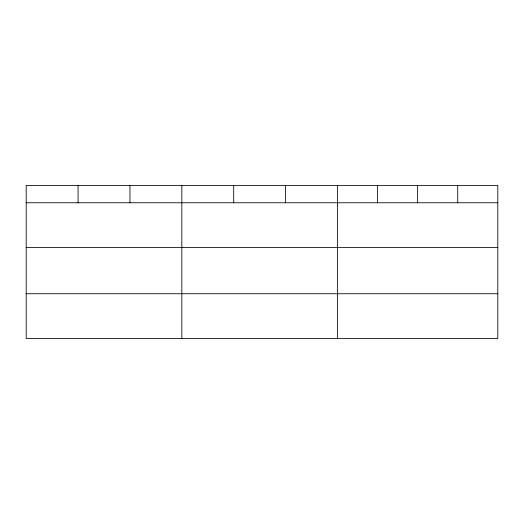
<?xml version="1.0" encoding="UTF-8"?>
<svg xmlns="http://www.w3.org/2000/svg" width="524" height="524" viewBox="0 0 524 524"><rect width="100%" height="100%" fill="white"/><g stroke="black" fill="none" stroke-linecap="round" stroke-linejoin="round"><path stroke-width="0.79" d="M497.8 247.57L497.8 185.457L26.2 185.457L26.2 338.543L497.8 338.543L497.8 247.57L26.2 247.57M26.2 202.768L497.8 202.768M26.2 293.735L497.8 293.735M457.714 185.457L457.714 202.768M417.628 185.457L417.628 202.768M377.542 185.457L377.542 202.768M337.456 185.457L337.456 338.543M285.58 185.457L285.58 202.768M233.704 185.457L233.704 202.768M181.828 185.457L181.828 338.543M129.952 185.457L129.952 202.768M78.076 185.457L78.076 202.768"/></g></svg>
